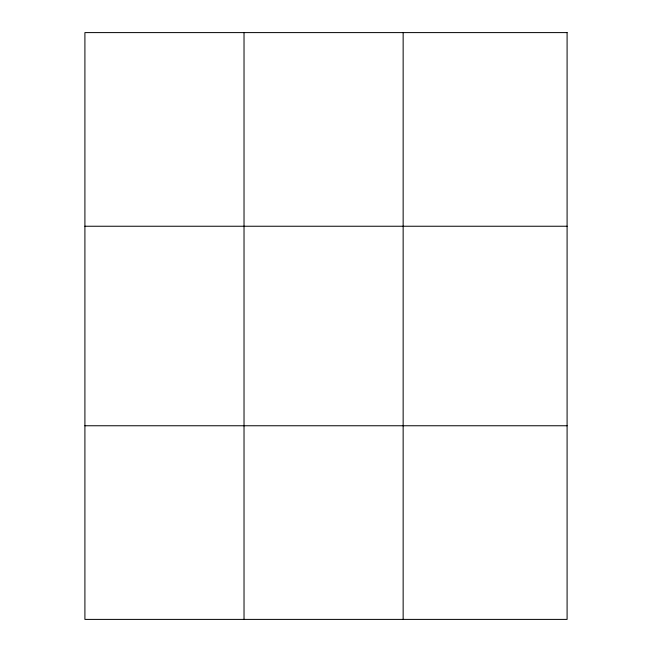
<?xml version="1.0" encoding="UTF-8"?>
<svg xmlns="http://www.w3.org/2000/svg" width="652" height="652" viewBox="0 0 652 652"><rect width="100%" height="100%" fill="white"/><g stroke="black" fill="none" stroke-linecap="round" stroke-linejoin="round"><path stroke-width="0.98" d="M244.027 619.4L244.027 32.6M403.148 619.4L403.148 32.6M84.907 226.244L567.093 226.244M84.907 425.756L567.093 425.756M567.093 32.6L84.907 32.6L84.907 619.4L567.093 619.4L567.093 32.6"/></g></svg>
